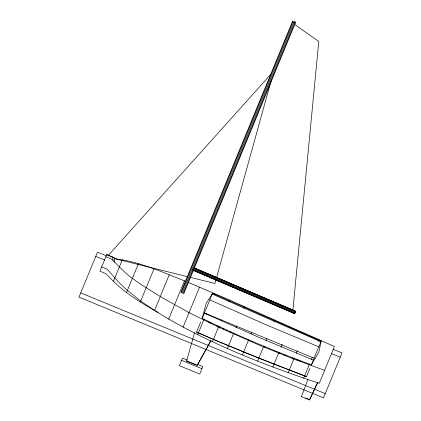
<?xml version="1.0" encoding="UTF-8"?>
<svg xmlns="http://www.w3.org/2000/svg" width="421" height="421" viewBox="0 0 421 421"><rect width="100%" height="100%" fill="white"/><g stroke="black" fill="none" stroke-linecap="round" stroke-linejoin="round"><path stroke-width="0.63" d="M321.139 341.163L318.834 352.135L311.387 364.823C274.245 351.167 237.754 335.711 202.175 318.376L206.148 303.373L212.494 293.348L321.139 341.163L311.245 365.175M211.053 340.573L197.139 365.402L186.629 361.065L194.518 332.8M215.984 279.66L214.931 283.454L190.045 277.292M216.51 277.76L271.035 81.048M317.792 382.247L309.535 399.95L301.478 396.629L307.804 379.542M193.16 270.35L294.674 313.666L295.442 311.882L295.695 311.266L194.181 267.951M155.912 311.156C140.803 302.725 125.842 293.49 113.449 281.302L122.279 259.873C144.435 263.735 165.048 273.303 185.877 281.407M126.532 292.511L138.435 263.625M140.33 301.983L153.965 268.903M188.245 282.38L229.64 300.073L334.442 346.483L319.239 383.368C262.315 364.297 205.637 342.378 154.518 310.514L169.268 274.724M168.658 319.165L184.456 280.828M180.851 292.279L292.6 21.155L294.295 21.303L295.6 22.387L194.107 268.63M181.288 292.853L292.863 22.15L292.432 21.571M182.161 293.363L293.737 22.66L295.426 22.808M183.14 293.616L294.716 22.913M183.851 293.516L193.607 269.84M183.04 327.222L199.565 287.127M200.701 321.96L196.512 332.122L217.168 341.068L256.894 357.44L300.815 374.38M202.133 318.487L212.494 293.348M186.629 361.065L196.649 364.933M197.681 334.663L204.017 319.286M206.032 314.398L206.522 313.203M214.373 294.153L214.61 293.579M197.139 365.402L210.826 340.915M212.458 341.763L218.799 326.38M221.041 320.939L221.53 319.744M228.903 301.852L229.64 300.073M227.445 348.356L233.729 333.106M235.934 327.759L236.67 325.959M243.859 308.519L244.601 306.725M242.491 354.803L248.706 339.721M251.063 333.995L251.805 332.201M259.336 313.934L259.578 313.34M257.599 361.097L263.746 346.178M265.946 340.842L266.935 338.447M273.861 321.639L274.603 319.849M272.85 367.054L278.902 352.366M280.965 347.357L282.207 344.346M289.322 327.085L289.559 326.507M288.18 372.811L294.147 358.339M296.221 353.303L297.21 350.898M304.299 333.706L304.53 333.143M303.641 378.253L309.467 364.118M311.214 359.881L312.193 357.503M318.786 341.515L319.492 339.794M309.924 368.375L306.514 376.653L298.847 373.774M301.478 396.629L301.615 396.298M309.535 399.95L317.687 382.426M294.832 313.308L295.126 312.624L193.002 269.056L192.713 269.735L294.832 313.308L294.674 313.666M295.247 312.303L295.695 311.266M107.965 255.784L270.771 74.349M116.012 258.968L122.279 259.873M115.38 258.815L187.492 276.66M324.596 370.369L291.932 358.339L259.662 345.357L218.483 327.143L189.04 312.661L162.048 297.61L140.924 284.428L130.652 277.134L125.69 273.076L111.544 259.073L105.866 256.731M304.167 375.637L301.294 374.558M304.646 375.816L306.562 376.532M299.736 360.881L301.173 361.428M298.899 373.653L275.976 364.828M212.189 294.084L320.897 341.757M296.389 359.608L297.821 360.155M292.09 357.955L293.521 358.508M275.502 364.644L245.59 352.651M284.464 354.977L285.891 355.54M279.234 352.909L280.66 353.477M274.96 351.198L276.381 351.767M318.802 346.83L264.067 323.923L209.816 299.847M313.335 360.102L258.599 337.195L204.343 313.119M106.745 254.61L114.254 257.857L114.712 262.12M106.003 255.658L97.509 252.153L78.974 297.121L323.491 397.903L342.026 352.935L332.922 349.188M95.756 256.405L104.861 260.152M331.174 353.435L340.273 357.187M101.656 266.946L107.334 269.287L117.869 281.302L125.753 289.032L140.719 301.036L154.518 310.514M204.406 312.966L314.124 358.192M219.109 341.731L233.766 347.778M234.239 347.972L238.023 349.53M238.496 349.725L245.117 352.456M80.727 292.874L325.244 393.656M305.641 397.956L309.672 399.618M187.287 360.113L182.509 358.145L179.393 365.707L199.712 374.08L202.827 366.517L197.449 364.302M181.609 360.329L201.927 368.701M263.604 346.536L265.019 347.125M218.636 341.536L213.915 339.558M194.092 267.856L292.905 310.045L318.781 41.437L294.421 24.307M194.144 268.051L295.658 311.366M202.48 271.919L204.296 272.692M205.506 273.208L207.316 273.982M239.944 287.901L241.759 288.674M253.842 293.832L255.658 294.605M264.72 298.473L266.535 299.247M291.306 309.819L293.121 310.593M193.318 268.314L295.442 311.882M193.197 270.25L294.711 313.566M213.447 339.358L210.153 337.947M209.684 337.747L202.18 334.479M250.905 341.099L252.311 341.71M201.712 334.274L198.433 332.827M196.565 332.001L197.965 332.622M226.103 330.122L227.508 330.748M229.845 331.79L231.245 332.416M222.372 328.443L223.772 329.075M218.652 326.733L220.046 327.375M216.794 325.865L218.189 326.517M209.858 322.56L211.242 323.228M208.011 321.665L209.395 322.339M156.365 311.398L158.18 312.366M116.091 258.783L106.76 254.563L99.909 271.187L105.587 273.524L113.449 281.302M292.863 22.15L293.737 22.66M112.418 256.947L113.186 260.452"/></g></svg>
